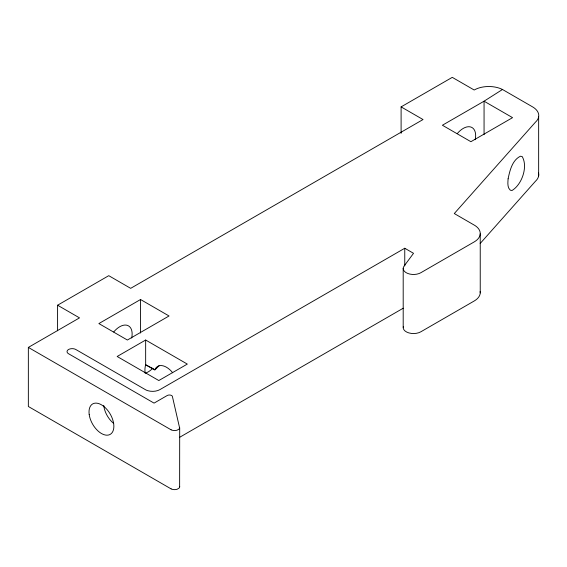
<?xml version="1.0" encoding="UTF-8"?>
<svg xmlns="http://www.w3.org/2000/svg" width="567" height="567" viewBox="0 0 567 567"><rect width="100%" height="100%" fill="white"/><g stroke="black" fill="none" stroke-linecap="round" stroke-linejoin="round"><path stroke-width="0.85" d="M401.103 133.344L401.103 106.887L452.268 77.353L474.189 90.011A20.674 11.935 0 0 1 502.482 89.494L531.903 106.483A21.475 12.396 0 0 1 535.439 122.189L454.287 213.546L475.082 225.588A20.674 11.935 0 0 1 474.189 241.918L420.834 272.727A10.334 5.968 0 0 1 407.716 273.443A10.334 5.968 0 0 1 404.044 266.136L413.527 253.314L404.76 248.247L159.908 389.614A10.341 5.968 0 0 1 147.909 390.713A10.305 5.946 0 0 1 145.769 389.869L75.624 349.392A5.167 2.984 0 0 0 69.571 349.066A5.174 2.991 0 0 0 67.756 350.115A5.167 2.984 0 0 0 68.331 353.61L154.061 403.116L167.215 395.518A3.104 1.793 0 0 1 172.333 396.184L179.633 428.057A5.138 2.97 0 0 1 178.974 429.106L177.159 430.155A5.138 2.97 0 0 1 171.156 429.821M179.696 427.681L179.633 487.131A5.138 2.97 0 0 1 178.974 488.187L177.159 489.236A5.138 2.97 0 0 1 171.156 488.896M145.655 340.03L187.316 364.085L158.817 380.542L117.156 356.487L145.655 340.03L145.655 364.779L154.798 370.053L159.065 365.715M480.164 243.498L535.439 181.263A21.475 12.396 0 0 0 538.579 173.041M502.482 89.494L484.062 101.195L442.402 125.243L470.901 141.7L512.561 117.653L484.062 101.195L484.062 134.698M57.586 330.788L57.586 305.216L108.751 275.675L130.672 288.341L423.032 119.545L401.103 106.887M171.114 488.903L28.35 406.489L28.35 347.415L79.515 317.874L57.586 305.216M140.538 299.518L98.878 323.573L127.384 340.03L169.044 315.975L140.538 299.518L140.538 333.027M156.435 367.912L154.933 369.641L145.655 364.779L145.535 365.205A17.57 10.142 -60 0 0 145.145 372.554M179.803 437.207L403.229 308.214M28.35 347.415L171.114 429.829M155.727 368.748L155.599 368.394A17.57 10.142 60 0 1 172.701 372.76M179.675 486.387L179.696 486.762M538.65 116.823L538.65 175.898M480.235 233.859L480.235 292.933M404.76 248.247L404.76 265.888M403.194 268.319L403.194 327.393M457.243 133.642A17.57 10.142 -60 0 1 470.95 127.058A17.57 10.142 -60 0 1 475.196 139.709M113.726 331.971A17.57 10.142 -60 0 1 127.426 325.387A17.57 10.142 -60 0 1 131.679 338.031M152.792 368.238A17.57 10.142 -60 0 1 145.124 373.221M480.157 291.438A20.674 11.935 0 0 1 474.189 300.999L420.834 331.801A10.334 5.968 0 0 1 408.835 332.9A10.334 5.968 0 0 1 403.321 326.649M113.726 423.457A17.57 10.142 60 0 1 103.733 405.391M508.11 178.789C507.869 182.574 507.139 187.351 510.286 190.172L512.022 190.491C521.888 184.622 528.189 166.677 522.172 156.542L520.428 156.223C512.221 160.17 509.825 170.589 508.11 178.789M89.189 414.47A17.57 10.142 60 0 0 109.36 434.776A17.57 10.142 60 0 0 105.767 408.205A17.57 10.142 60 0 0 89.189 414.47"/></g></svg>
